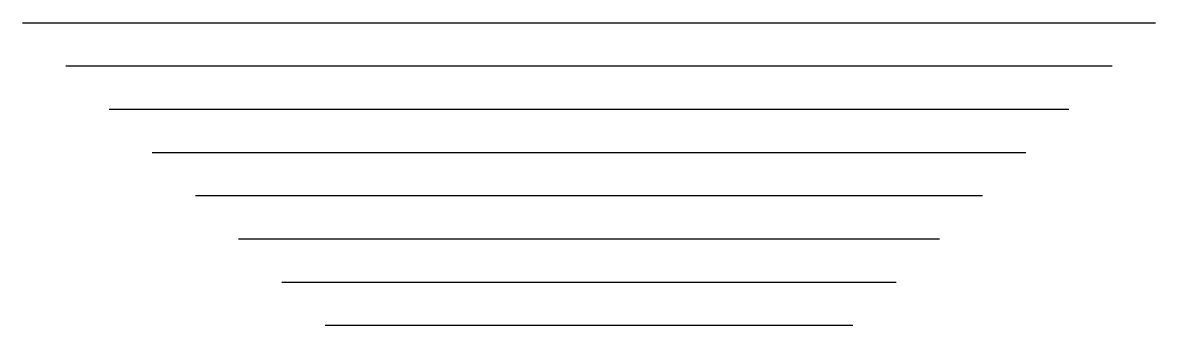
# Model space of a CAD drawing. Extents: x 115011.7 to 115050.7, y 141270.1 to 141280.6.
import ezdxf

# ---------------------------------------------------------------- set-up
doc = ezdxf.new("R2010")
doc.units = 0
doc.header["$LTSCALE"] = 200
doc.header["$MEASUREMENT"] = 0
doc.layers.add('018', color=6, linetype='CONTINUOUS')

msp = doc.modelspace()

# ---------------------------------------------------------------- linework, layer by layer
at = {"layer": '018'}
for p, q in [((115011.682, 141280.554), (115050.712, 141280.554)), ((115013.17, 141279.065), (115049.224, 141279.065)), ((115014.659, 141277.577), (115047.735, 141277.577)), ((115016.147, 141276.088), (115046.247, 141276.088)), ((115017.635, 141274.6), (115044.759, 141274.6)), ((115019.124, 141273.112), (115043.27, 141273.112)), ((115020.612, 141271.623), (115041.782, 141271.623)), ((115022.101, 141270.135), (115040.293, 141270.135))]:
    msp.add_line(p, q, dxfattribs=at)

doc.saveas('drawing.dxf')
